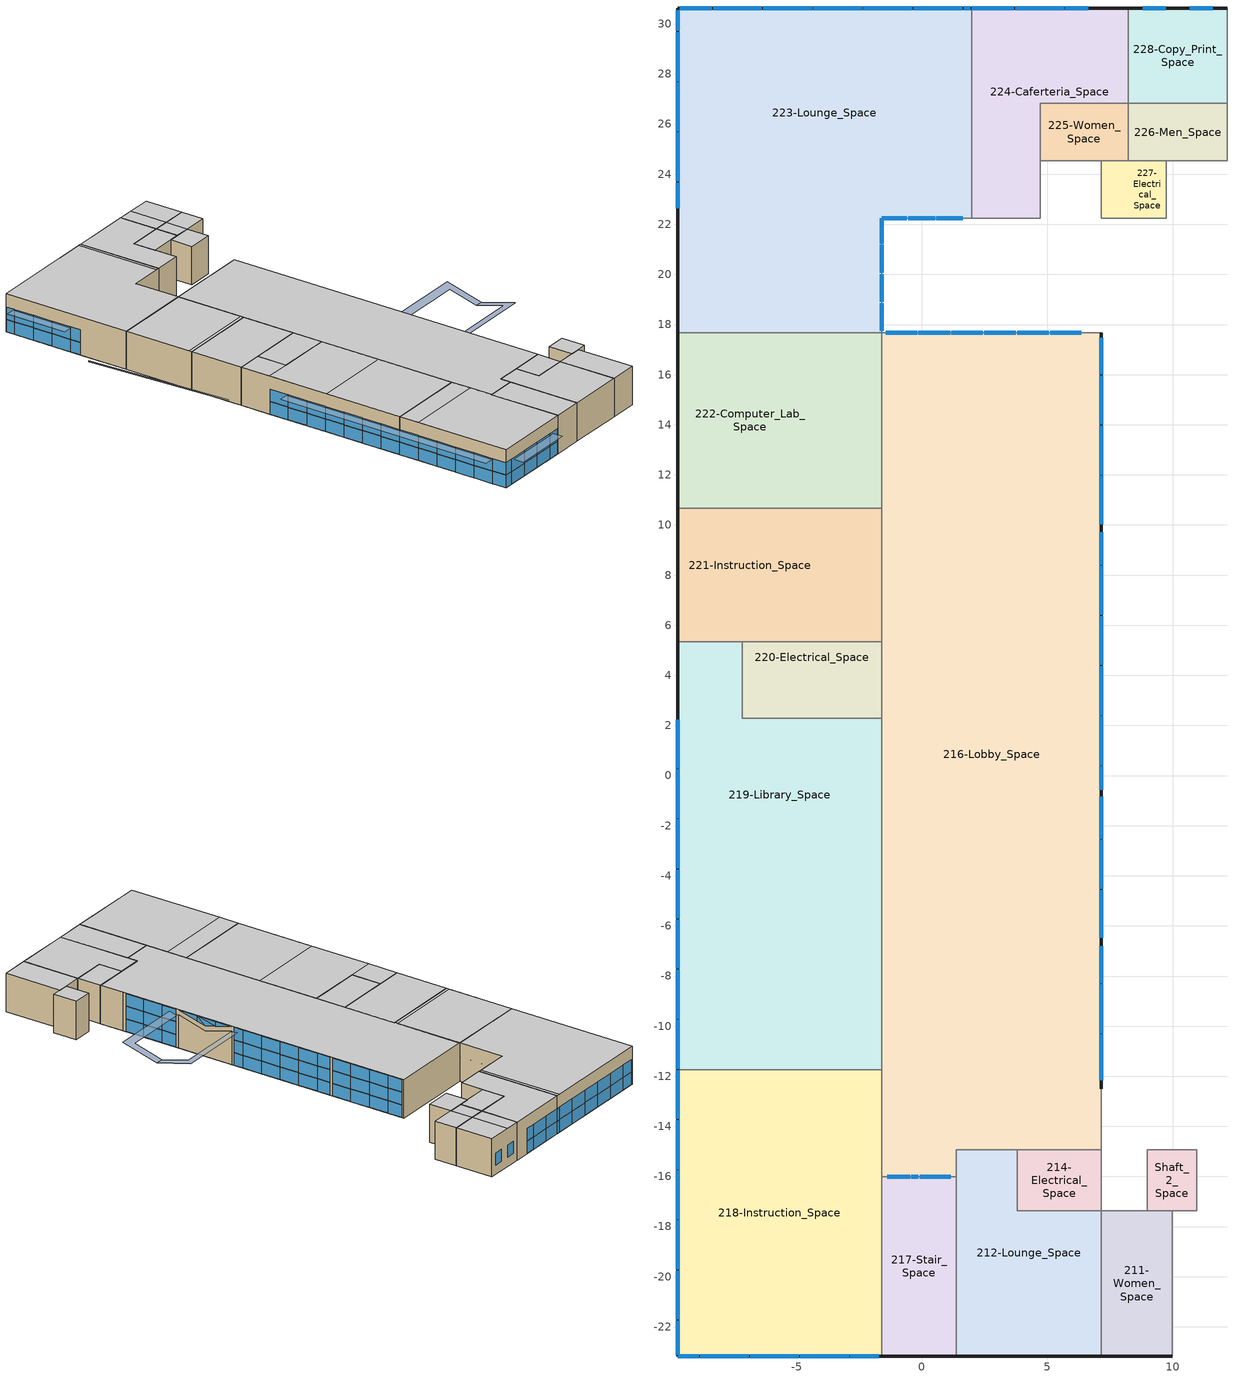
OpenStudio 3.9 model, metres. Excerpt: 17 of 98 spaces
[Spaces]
212-Lounge_Space
 floor to 111-Lounge_Space: 7.16,-17.37 7.16,-23.16 1.37,-23.16 1.37,-14.94 3.81,-14.94 3.81,-17.37 z3.8
 wall outside: 1.37,-23.16 7.16,-23.16 z3.8:7.6
 wall to 211-Women_Space: 7.16,-23.16 7.16,-17.37 z3.8:7.6
 wall to 214-Electrical_Space: 7.16,-17.37 3.81,-17.37 3.81,-14.94 z3.8:7.6
 wall to 216-Lobby_Space: 3.81,-14.94 1.37,-14.94 1.37,-16 z3.8:7.6
 wall to 217-Stair_Space: 1.37,-16 1.37,-23.16 z3.8:7.6
 ceiling to 309-Lounge_Space: 1.37,-14.94 1.37,-23.16 7.16,-23.16 7.16,-17.37 3.81,-17.37 3.81,-14.94 z7.6
214-Electrical_Space
 floor to 112-Electrical_Space: 7.16,-14.94 7.16,-17.37 3.81,-17.37 3.81,-14.94 z3.8
 wall to 216-Lobby_Space: 7.16,-14.94 3.81,-14.94 z3.8:7.6
 wall to 235-Corridor_Space: 7.16,-17.37 7.16,-14.94 z3.8:7.6
 ceiling to 310-Electrical_Space: 3.81,-14.94 3.81,-17.37 7.16,-17.37 7.16,-14.94 z7.6
217-Stair_Space
 floor to 114-Stair_Space: 1.37,-16 1.37,-23.16 -1.6,-23.16 -1.6,-16 z3.8
 wall outside: -1.6,-23.16 1.37,-23.16 z3.8:7.6
 wall to 218-Instruction_Space: -1.6,-16 -1.6,-23.16 z3.8:7.6
 wall to 216-Lobby_Space: 1.37,-16 -1.6,-16 z3.8:7.6
 window inside: 1.16,-16 -0.09,-16 / -0.14,-16 -0.42,-16 z3.85:5.93; 1.16,-16 -0.09,-16 / -0.47,-16 -1.38,-16 / -0.14,-16 -0.42,-16 z5.98:6.18; 1.16,-16 -0.09,-16 / -0.14,-16 -0.42,-16 / -0.47,-16 -1.38,-16 z6.23:7.28; -0.47,-16 -1.38,-16 z3.8:5.93
 ceiling to 312-Stair_Space: -1.6,-16 -1.6,-23.16 1.37,-23.16 1.37,-16 z7.6
218-Instruction_Space
 floor to 115-Instruction_Space: -1.6,-11.73 -1.6,-23.16 -9.75,-23.16 -9.75,-11.73 z3.8
 wall outside: -9.75,-11.73 -9.75,-23.16 -1.6,-23.16 z3.8:7.6
 wall to 216-Lobby_Space: -1.6,-16 -1.6,-11.73 z3.8:7.6
 wall to 219-Library_Space: -1.6,-11.73 -9.75,-11.73 z3.8:7.6
 window: -9.75,-11.75 -9.75,-13.7 / -9.75,-13.75 -9.75,-15.7 / -9.75,-15.75 -9.75,-17.7 / -9.75,-17.75 -9.75,-19.7 / -9.75,-19.75 -9.75,-21.7 / -9.75,-21.75 -9.75,-23.12 / -9.73,-23.16 -8.91,-23.16 / -8.86,-23.16 -6.91,-23.16 / -6.86,-23.16 -4.91,-23.16 / -4.86,-23.16 -2.91,-23.16 / -2.86,-23.16 -1.72,-23.16 z3.82:5.04; -9.75,-11.75 -9.75,-13.7 / -9.75,-13.75 -9.75,-15.7 / -9.75,-15.75 -9.75,-17.7 / -9.75,-17.75 -9.75,-19.7 / -9.75,-19.75 -9.75,-21.7 / -9.75,-21.75 -9.75,-23.12 / -9.73,-23.16 -8.91,-23.16 / -8.86,-23.16 -6.91,-23.16 / -6.86,-23.16 -4.91,-23.16 / -4.86,-23.16 -2.91,-23.16 / -2.86,-23.16 -1.72,-23.16 z5.08:6.3
 ceiling to 314-Instruction_Space: -9.75,-11.73 -9.75,-13.72 -1.6,-13.72 -1.6,-11.73 z7.6
 ceiling to 313-Instruction_Space: -9.75,-13.72 -9.75,-23.16 -1.6,-23.16 -1.6,-13.72 z7.6
219-Library_Space
 floor to 115-Instruction_Space: -1.6,-7.77 -1.6,-11.73 -9.75,-11.73 -9.75,-7.77 z3.8
 floor to 116-Conference_Space: -1.6,-3.81 -1.6,-7.77 -9.75,-7.77 -9.75,-3.81 z3.8
 floor to 117-Instruction_Space: -1.6,2.29 -1.6,-3.81 -9.75,-3.81 -9.75,2.29 z3.8
 floor to 119-Sprinkler_Space: -7.16,5.33 -7.16,2.29 -9.75,2.29 -9.75,5.33 z3.8
 wall outside: -9.75,5.33 -9.75,-11.73 z3.8:7.6
 wall to 221-Instruction_Space: -7.16,5.33 -9.75,5.33 z3.8:7.6
 wall to 216-Lobby_Space: -1.6,-11.73 -1.6,2.29 z3.8:7.6
 wall to 220-Electrical_Space: -1.6,2.29 -7.16,2.29 -7.16,5.33 z3.8:7.6
 window: -9.75,2.23 -9.75,0.3 / -9.75,0.25 -9.75,-1.7 / -9.75,-1.75 -9.75,-3.7 / -9.75,-3.75 -9.75,-5.7 / -9.75,-5.75 -9.75,-7.7 / -9.75,-7.75 -9.75,-9.7 / -9.75,-9.75 -9.75,-11.7 z3.82:5.04; -9.75,2.23 -9.75,0.3 / -9.75,0.25 -9.75,-1.7 / -9.75,-1.75 -9.75,-3.7 / -9.75,-3.75 -9.75,-5.7 / -9.75,-5.75 -9.75,-7.7 / -9.75,-7.75 -9.75,-9.7 / -9.75,-9.75 -9.75,-11.7 z5.08:6.3
 ceiling to 316-Storage_Space: -9.75,5.33 -9.75,2.29 -7.16,2.29 -7.16,5.33 z7.6
 ceiling to 315-Instruction_Space: -9.75,2.29 -9.75,-3.81 -1.6,-3.81 -1.6,2.29 z7.6
 ceiling to 314-Instruction_Space: -9.75,-3.81 -9.75,-11.73 -1.6,-11.73 -1.6,-3.81 z7.6
220-Electrical_Space
 floor to 118-Electrical_Space: -1.6,5.33 -1.6,4.27 -2.44,4.27 -2.44,2.29 -7.16,2.29 -7.16,5.33 z3.8
 floor to 102-Lobby_Space: -1.6,4.27 -1.6,2.29 -2.44,2.29 -2.44,4.27 z3.8
 wall to 216-Lobby_Space: -1.6,2.29 -1.6,5.33 z3.8:7.6
 wall to 221-Instruction_Space: -1.6,5.33 -7.16,5.33 z3.8:7.6
 ceiling to 317-Electrical_Space: -7.16,5.33 -7.16,2.29 -1.6,2.29 -1.6,5.33 z7.6
221-Instruction_Space
 floor outside: -3.96,10.67 -3.96,6.1 -9.75,6.1 -9.75,10.67 z3.8
 floor to 101-Vest._Space: -1.6,10.67 -1.6,6.1 -3.96,6.1 -3.96,10.67 z3.8
 floor to 118-Electrical_Space: -1.6,6.1 -1.6,5.33 -7.16,5.33 -7.16,6.1 z3.8
 floor to 119-Sprinkler_Space: -7.16,6.1 -7.16,5.33 -9.75,5.33 -9.75,6.1 z3.8
 wall outside: -9.75,10.67 -9.75,5.33 z3.8:7.6
 wall to 216-Lobby_Space: -1.6,5.33 -1.6,10.67 z3.8:7.6
 wall to 222-Computer_Lab_Space: -1.6,10.67 -9.75,10.67 z3.8:7.6
 ceiling to 319-Media_Review_Space: -9.75,10.67 -9.75,5.33 -1.6,5.33 -1.6,10.67 z7.6
211-Women_Space
 floor to 110-Men_Space: 9.98,-17.37 9.98,-23.16 7.16,-23.16 7.16,-17.37 z3.8
 wall outside: 7.16,-23.16 9.98,-23.16 z3.8:7.6
 wall to 210-Men_Space: 9.98,-23.16 9.98,-17.37 z3.8:7.6
 wall to Shaft_2_Space: 9.98,-17.37 8.99,-17.37 z3.8:7.6
 wall to 235-Corridor_Space: 8.99,-17.37 7.16,-17.37 z3.8:7.6
 ceiling to 308-Women_Space: 7.16,-17.37 7.16,-23.16 9.98,-23.16 9.98,-17.37 z7.6
216-Lobby_Space
 floor to 102-Lobby_Space: 7.16,17.68 7.16,-14.94 1.37,-14.94 1.37,-16 -1.6,-16 -1.6,17.68 z3.8
 wall outside: 7.16,-12.5,7.6 7.16,-12.5,3.8 7.16,-6.55,3.8 7.16,-6.55,7.12 7.16,-3.66,6.35 7.16,-0.76,7.12 7.16,-0.76,3.8 7.16,17.68,3.8 7.16,17.68,7.6
 wall to 235-Corridor_Space: 7.16,-14.94 7.16,-12.5 z3.8:7.6
 wall to 120-Lounge_Space: 7.16,-6.55,7.12 7.16,-6.55,3.8 7.16,-0.76,3.8 7.16,-0.76,7.12 7.16,-3.66,6.35
 wall to 234-Corridor_Space: 7.16,17.68 -1.6,17.68 z3.8:7.6
 wall to 222-Computer_Lab_Space: -1.6,17.68 -1.6,10.67 z3.8:7.6
 window: 7.16,-12.16 7.16,-10.33 / 7.16,-10.28 7.16,-8.33 / 7.16,-8.28 7.16,-6.82 / 7.16,-0.56 7.16,0.36 / 7.16,0.41 7.16,2.36 / 7.16,2.41 7.16,4.36 / 7.16,4.41 7.16,6.36 / 7.16,6.41 7.16,8.36 / 7.16,8.41 7.16,9.71 / 7.16,10.04 7.16,11.96 / 7.16,12.01 7.16,13.96 / 7.16,14.01 7.16,15.96 / 7.16,16.01 7.16,17.48 z3.82:5.04; 7.16,-12.16 7.16,-10.33 / 7.16,-10.28 7.16,-8.33 / 7.16,-8.28 7.16,-6.82 / 7.16,-0.56 7.16,0.36 / 7.16,0.41 7.16,2.36 / 7.16,2.41 7.16,4.36 / 7.16,4.41 7.16,6.36 / 7.16,6.41 7.16,8.36 / 7.16,8.41 7.16,9.71 / 7.16,10.04 7.16,11.96 / 7.16,12.01 7.16,13.96 / 7.16,14.01 7.16,15.96 / 7.16,16.01 7.16,17.48 z5.08:6.3; 7.16,-12.16 7.16,-10.33 / 7.16,-10.28 7.16,-8.33 / 7.16,-8.28 7.16,-6.82 / 7.16,-0.56 7.16,0.36 / 7.16,0.41 7.16,2.36 / 7.16,2.41 7.16,4.36 / 7.16,4.41 7.16,6.36 / 7.16,6.41 7.16,8.36 / 7.16,8.41 7.16,9.71 / 7.16,10.04 7.16,11.96 / 7.16,12.01 7.16,13.96 / 7.16,14.01 7.16,15.96 / 7.16,16.01 7.16,17.48 z6.35:7.57; 7.16,-6.46,7.57 7.16,-4.57,7.06 7.16,-4.57,7.57; 7.16,-2.52,7.57 7.16,-2.52,7.12 7.16,-0.85,7.57; 7.16,-4.52,7.57 7.16,-4.52,7.04 7.16,-3.66,6.81; 7.16,-4.52,7.57 7.16,-3.66,6.81 7.16,-2.57,7.1; 7.16,-4.52,7.57 7.16,-2.57,7.1 7.16,-2.57,7.57
 window inside: -1.16,17.68 -1.44,17.68 z3.85:5.93; 6.36,17.68 5.12,17.68 / 5.07,17.68 3.8,17.68 / 3.75,17.68 2.49,17.68 / 2.44,17.68 1.17,17.68 / 1.12,17.68 -0.15,17.68 z3.85:6.18; -0.2,17.68 -1.44,17.68 / 6.36,17.68 5.12,17.68 / 5.07,17.68 3.8,17.68 / 3.75,17.68 2.49,17.68 / 2.44,17.68 1.17,17.68 / 1.12,17.68 -0.15,17.68 z6.23:7.28; -0.2,17.68 -1.44,17.68 z5.98:6.18; -0.2,17.68 -1.11,17.68 z3.8:5.93
 ceiling to 318-Lobby_Space: -1.6,17.68 -1.6,-16 1.37,-16 1.37,-14.94 7.16,-14.94 7.16,17.68 z7.6
222-Computer_Lab_Space
 floor outside: -3.96,17.68 -3.96,10.67 -9.75,10.67 -9.75,17.68 z3.8
 floor to 101-Vest._Space: -1.6,17.68 -1.6,10.67 -3.96,10.67 -3.96,17.68 z3.8
 wall outside: -9.75,17.68 -9.75,10.67 z3.8:7.6
 wall to 223-Lounge_Space: -1.6,17.68 -9.75,17.68 z3.8:7.6
 ceiling to 320-Media_Review_Space: -9.75,17.68 -9.75,10.97 -1.6,10.97 -1.6,17.68 z7.6
 ceiling to 319-Media_Review_Space: -9.75,10.97 -9.75,10.67 -1.6,10.67 -1.6,10.97 z7.6
223-Lounge_Space
 floor outside: -3.96,22.25 -3.96,17.68 -9.75,17.68 -9.75,22.25 z3.8
 floor to 101-Vest._Space: -1.6,22.25 -1.6,17.68 -3.96,17.68 -3.96,22.25 z3.8
 floor to 121-Cafeteria_Space: 1.98,30.63 1.98,22.25 -9.75,22.25 -9.75,30.63 z3.8
 wall outside: 1.98,30.63 -9.75,30.63 -9.75,17.68 z3.8:7.6
 wall to 234-Corridor_Space: -1.6,17.68 -1.6,22.25 1.98,22.25 z3.8:7.6
 wall to 224-Caferteria_Space: 1.98,22.25 1.98,30.63 z3.8:7.6
 window inside: -1.6,17.68 -1.6,17.7 z3.85:5.93; -1.6,22.2 -1.6,22.22 / -1.6,21.23 -1.6,22.15 z3.8:5.93; -1.6,20.07 -1.6,21.18 / -1.6,18.9 -1.6,20.02 / -1.6,17.76 -1.6,18.85 / 0.58,22.25 1.63,22.25 / -0.55,22.25 0.53,22.25 / -1.56,22.25 -0.6,22.25 z3.85:6.18; -1.6,21.23 -1.6,22.25 / -1.6,20.07 -1.6,21.18 / -1.6,18.9 -1.6,20.02 / -1.6,17.76 -1.6,18.85 / 0.58,22.25 1.63,22.25 / -0.55,22.25 0.53,22.25 / -1.6,22.25 -0.6,22.25 z6.23:7.28; -1.6,21.23 -1.6,22.22 z5.98:6.18
 window: 1.93,30.63 1.66,30.63 / 1.61,30.63 -0.34,30.63 / -0.39,30.63 -2.34,30.63 / -2.39,30.63 -4.34,30.63 / -4.39,30.63 -6.34,30.63 / -6.39,30.63 -8.34,30.63 / -8.39,30.63 -9.66,30.63 / -9.75,30.54 -9.75,29.72 / -9.75,27.67 -9.75,25.72 / -9.75,25.67 -9.75,23.72 / -9.75,23.67 -9.75,22.64 / -9.75,29.67 -9.75,27.72 z3.82:5.04; 1.93,30.63 1.66,30.63 / 1.61,30.63 -0.34,30.63 / -0.39,30.63 -2.34,30.63 / -2.39,30.63 -4.34,30.63 / -4.39,30.63 -6.34,30.63 / -6.39,30.63 -8.34,30.63 / -8.39,30.63 -9.66,30.63 / -9.75,30.54 -9.75,29.72 / -9.75,27.67 -9.75,25.72 / -9.75,25.67 -9.75,23.72 / -9.75,23.67 -9.75,22.64 / -9.75,29.67 -9.75,27.72 z5.08:6.3
 ceiling to 322-Administration_Space: 1.68,30.63 1.68,22.25 1.98,22.25 1.98,30.63 z7.6
 ceiling to 321-Open_Office_Space: -9.75,30.63 -9.75,17.68 -1.6,17.68 -1.6,22.25 1.68,22.25 1.68,30.63 z7.6
Shaft_2_Space
 floor to Shaft_Space: 10.97,-14.94 10.97,-17.37 8.99,-17.37 8.99,-14.94 z3.8
 wall to 235-Corridor_Space: 10.97,-17.37 10.97,-14.94 8.99,-14.94 8.99,-17.37 z3.8:7.6
 wall to 210-Men_Space: 9.98,-17.37 10.97,-17.37 z3.8:7.6
 ceiling to Shaft_3_Space: 8.99,-14.94 8.99,-17.37 10.97,-17.37 10.97,-14.94 z7.6
224-Caferteria_Space
 floor to 121-Cafeteria_Space: 8.23,30.63 8.23,26.82 4.72,26.82 4.72,22.25 1.98,22.25 1.98,30.63 z3.8
 wall outside: 8.23,30.63 1.98,30.63 z3.8:7.6
 wall to 228-Copy_Print_Space: 8.23,26.82 8.23,30.63 z3.8:7.6
 wall to 234-Corridor_Space: 1.98,22.25 4.72,22.25 4.72,24.54 z3.8:7.6
 wall to 225-Women_Space: 4.72,24.54 4.72,26.82 8.23,26.82 z3.8:7.6
 window: 6.64,30.63 5.72,30.63 / 5.67,30.63 3.72,30.63 / 3.67,30.63 1.99,30.63 z3.82:5.04; 6.64,30.63 5.72,30.63 / 5.67,30.63 3.72,30.63 / 3.67,30.63 1.99,30.63 z5.08:6.3
 ceiling to 322-Administration_Space: 1.98,30.63 1.98,22.25 4.72,22.25 4.72,26.82 8.23,26.82 8.23,30.63 z7.6
227-Electrical_Space
 floor to 121-Cafeteria_Space: 8.23,24.54 8.23,22.25 7.16,22.25 7.16,24.54 z3.8
 floor to 124-Dry_Storage_Space: 9.75,24.54 9.75,22.25 8.23,22.25 8.23,24.54 z3.8
 wall to 234-Corridor_Space: 7.16,24.54 7.16,22.25 9.75,22.25 9.75,24.54 z3.8:7.6
 wall to 225-Women_Space: 8.23,24.54 7.16,24.54 z3.8:7.6
 wall to 226-Men_Space: 9.75,24.54 8.23,24.54 z3.8:7.6
 ceiling to 323-Electrical_Space: 7.16,24.54 7.16,22.25 9.75,22.25 9.75,24.54 z7.6
228-Copy_Print_Space
 floor to 122-Prep_Dish_Space: 12.19,30.63 12.19,26.82 8.23,26.82 8.23,30.63 z3.8
 wall outside: 12.19,30.63 8.23,30.63 z3.8:7.6
 wall to 226-Men_Space: 8.23,26.82 12.19,26.82 z3.8:7.6
 wall to 229-Administration_Space: 12.19,26.82 12.19,30.63 z3.8:7.6
 window: 9.73,30.63 8.81,30.63 / 11.61,30.63 10.7,30.63 z4.72:5.94
 ceiling to 322-Administration_Space: 8.23,30.63 8.23,26.82 9.75,26.82 9.75,30.63 z7.6
 ceiling to 324-Advisors_Space: 9.75,30.63 9.75,26.82 12.19,26.82 12.19,30.63 z7.6
226-Men_Space
 floor to 122-Prep_Dish_Space: 12.19,26.82 12.19,24.54 8.23,24.54 8.23,26.82 z3.8
 wall to 225-Women_Space: 8.23,26.82 8.23,24.54 z3.8:7.6
 wall to 234-Corridor_Space: 9.75,24.54 12.19,24.54 z3.8:7.6
 wall to 229-Administration_Space: 12.19,24.54 12.19,26.82 z3.8:7.6
 ceiling to 322-Administration_Space: 8.23,26.82 8.23,24.54 9.75,24.54 9.75,26.82 z7.6
 ceiling to 324-Advisors_Space: 9.75,26.82 9.75,24.54 12.19,24.54 12.19,26.82 z7.6
225-Women_Space
 floor to 121-Cafeteria_Space: 8.23,26.82 8.23,24.54 4.72,24.54 4.72,26.82 z3.8
 wall to 234-Corridor_Space: 4.72,24.54 7.16,24.54 z3.8:7.6
 ceiling to 322-Administration_Space: 4.72,26.82 4.72,24.54 8.23,24.54 8.23,26.82 z7.6
shading: 14.78,0,7.33 14.78,-3.66,6.35 14.02,-3.66,6.35 14.02,-0.76,7.12 7.16,-0.76,7.12 7.16,0,7.33; 7.16,-7.32,7.33 7.16,-6.55,7.12 14.02,-6.55,7.12 14.02,-3.66,6.35 14.78,-3.66,6.35 14.78,-7.32,7.33; -2.75,-23.44 -2.75,-24.39 -8.85,-24.39 -8.85,-23.44 z6.34; -8.85,-23.44 -8.85,-24.39 -2.75,-24.39 -2.75,-23.44 z6.35; -9.94,0.31 -9.94,-21.79 -10.89,-21.79 -10.89,0.31 z6.34; -10.89,0.31 -10.89,-21.79 -9.94,-21.79 -9.94,0.31 z6.35; -9.94,29.64 -9.94,23.54 -10.89,23.54 -10.89,29.64 z6.34; -10.89,29.64 -10.89,23.54 -9.94,23.54 -9.94,29.64 z6.35; -10.17,6.44,4.19 -10.17,6.44,4.11 -10.17,21.47,3.66 -10.17,21.47,3.73
[Building]
Building 1: North Axis {deg}=0; Default Construction Set=Default Generic Construction Set; Standards Building Type=MediumOffice
[Site]
Site 1: Terrain=City
[Site:WaterMainsTemperature]
Calculation Method=CorrelationFromWeatherFile
[Material]
Name | Roughness | Thickness {m} | Conductivity {W/m-K} | Density {kg/m3} | Specific Heat {J/kg-K} | Thermal Absorptance | Solar Absorptance | Visible Absorptance
Generic Gypsum Board | MediumSmooth | 0.0127 | 0.16 | 800 | 1090 | 0.9 | 0.5 | 0.5
Generic Wall Air Gap | Smooth | 0.1 | 0.667 | 1.28 | 1000 | 0.9 | 0.7 | 0.7
Generic Ceiling Air Gap | Smooth | 0.1 | 0.556 | 1.28 | 1000 | 0.9 | 0.7 | 0.7
Generic Painted Metal | Smooth | 0.0015 | 45 | 7690 | 410 | 0.9 | 0.5 | 0.5
Generic 25mm Insulation | MediumRough | 0.025 | 0.03 | 43 | 1210 | 0.9 | 0.7 | 0.7
Generic 50mm Insulation | MediumRough | 0.05 | 0.03 | 43 | 1210 | 0.9 | 0.7 | 0.7
Generic LW Concrete | MediumRough | 0.1 | 0.53 | 1280 | 840 | 0.9 | 0.8 | 0.8
Generic Acoustic Tile | MediumSmooth | 0.02 | 0.06 | 368 | 590 | 0.9 | 0.2 | 0.2
Generic Brick | MediumRough | 0.1 | 0.9 | 1920 | 790 | 0.9 | 0.65 | 0.65
Generic Roof Membrane | MediumRough | 0.01 | 0.16 | 1120 | 1460 | 0.9 | 0.65 | 0.65
Generic HW Concrete | MediumRough | 0.2 | 1.95 | 2240 | 900 | 0.9 | 0.8 | 0.8
Generic 25mm Wood | MediumSmooth | 0.0254 | 0.15 | 608 | 1630 | 0.9 | 0.5 | 0.5
Material #1 | Smooth | 0.1 | 0.1 | 0.1 | 1400 |  | 0.65 | 0.65
[WindowMaterial:Gas]
Generic Window Air Gap: Gas Type=Air; Thickness {m}=0.0127
[WindowMaterial:Glazing] Optical Data Type=SpectralAverage; Thickness {m}=0.006; Infrared Transmittance at Normal Incidence=0; Front Side Infrared Hemispherical Emissivity=0.84; Conductivity {W/m-K}=1; Dirt Correction Factor for Solar and Visible Transmittance=1; Solar Diffusing=No
Name | Solar Transmittance at Normal Incidence | Front Side Solar Reflectance at Normal Incidence | Back Side Solar Reflectance at Normal Incidence | Visible Transmittance at Normal Incidence | Front Side Visible Reflectance at Normal Incidence | Back Side Visible Reflectance at Normal Incidence | Back Side Infrared Hemispherical Emissivity
Generic Clear Glass | 0.77 | 0.07 | 0.07 | 0.88 | 0.08 | 0.08 | 0.84
Generic Low-e Glass | 0.45 | 0.36 | 0.36 | 0.71 | 0.21 | 0.21 | 0.047
[Construction]
Generic Underground Roof: Generic 50mm Insulation, Generic HW Concrete, Generic Ceiling Air Gap, Generic Acoustic Tile
Generic Underground Wall: Generic 50mm Insulation, Generic HW Concrete, Generic Wall Air Gap, Generic Gypsum Board
Generic Exposed Floor: Generic Painted Metal, Generic Ceiling Air Gap, Generic 50mm Insulation, Generic LW Concrete
Generic Single Pane: Generic Clear Glass
Generic Shade: Material #1
Generic Interior Wall: Generic Gypsum Board, Generic Wall Air Gap, Generic Gypsum Board
Generic Ground Slab: Generic 50mm Insulation, Generic HW Concrete
Generic Exterior Wall: Generic Brick, Generic LW Concrete, Generic 50mm Insulation, Generic Wall Air Gap, Generic Gypsum Board
Generic Double Pane: Generic Low-e Glass, Generic Window Air Gap, Generic Clear Glass
Generic Roof: Generic Roof Membrane, Generic 50mm Insulation, Generic LW Concrete, Generic Ceiling Air Gap, Generic Acoustic Tile
Generic Interior Door: Generic 25mm Wood
Generic Interior Floor: Generic Acoustic Tile, Generic Ceiling Air Gap, Generic LW Concrete
Generic Exterior Door: Generic Painted Metal, Generic 25mm Insulation, Generic Painted Metal
Generic Interior Ceiling: Generic LW Concrete, Generic Ceiling Air Gap, Generic Acoustic Tile
[DefaultConstructionSet]
Default Generic Construction Set: Default Exterior Surface Constructions=DefaultSurfaceConstructions #2; Default Interior Surface Constructions=DefaultSurfaceConstructions #1; Default Ground Contact Surface Constructions=DefaultSurfaceConstructions #3; Default Exterior SubSurface Constructions=DefaultSubSurfaceConstructions #2; Default Interior SubSurface Constructions=DefaultSubSurfaceConstructions #1; Space Shading Construction=Generic Shade; Adiabatic Surface Construction=Generic Interior Wall
[DefaultSurfaceConstructions]
Name | Floor Construction | Wall Construction | Roof Ceiling Construction
DefaultSurfaceConstructions #1 | Generic Interior Floor | Generic Interior Wall | Generic Interior Ceiling
DefaultSurfaceConstructions #2 | Generic Exposed Floor | Generic Exterior Wall | Generic Roof
DefaultSurfaceConstructions #3 | Generic Ground Slab | Generic Underground Wall | Generic Underground Roof
[DefaultSubSurfaceConstructions]
Name | Fixed Window Construction | Operable Window Construction | Door Construction | Glass Door Construction | Overhead Door Construction | Skylight Construction
DefaultSubSurfaceConstructions #1 | Generic Single Pane | Generic Single Pane | Generic Interior Door | Generic Single Pane | Generic Interior Door | Generic Single Pane
DefaultSubSurfaceConstructions #2 | Generic Double Pane | Generic Double Pane | Generic Exterior Door | Generic Double Pane | Generic Exterior Door | Generic Double Pane
[Space] Building Story=02 - Floor
Name | Thermal Zone | Volume {m3}
212-Lounge_Space | 212-Lounge | 150.038
214-Electrical_Space | 214-Electrical | 31.0668
217-Stair_Space | 217-Stair | 80.8884
218-Instruction_Space | 218-Instruction | 354.135
219-Library_Space | 219-Library | 464.413
220-Electrical_Space | 220-Electrical | 64.4283
221-Instruction_Space | 221-Instruction | 165.263
211-Women_Space | 211-Women | 62.0453
216-Lobby_Space | 216-Lobby | 1098.06
222-Computer_Lab_Space | 222-Computer_Lab | 217.203
223-Lounge_Space | 223-Lounge | 515.426
Shaft_2_Space | Shaft_2 | 18.3576
224-Caferteria_Space | 224-Caferteria | 138.124
227-Electrical_Space | 227-Electrical | 22.5058
228-Copy_Print_Space | 228-Copy_Print | 57.3676
226-Men_Space | 226-Men | 34.4206
225-Women_Space | 225-Women | 30.449
[ThermalZone] Ceiling Height {m}=3.8; Use Ideal Air Loads=No
Name | Volume {m3}
212-Lounge | 150.038
214-Electrical | 31.0668
217-Stair | 80.8884
218-Instruction | 354.135
219-Library | 464.413
220-Electrical | 64.4283
221-Instruction | 165.263
211-Women | 62.0453
216-Lobby | 1098.06
222-Computer_Lab | 217.203
223-Lounge | 515.426
Shaft_2 | 18.3576
224-Caferteria | 138.124
227-Electrical | 22.5058
228-Copy_Print | 57.3676
226-Men | 34.4206
225-Women | 30.449
[BuildingStory]
02 - Floor
